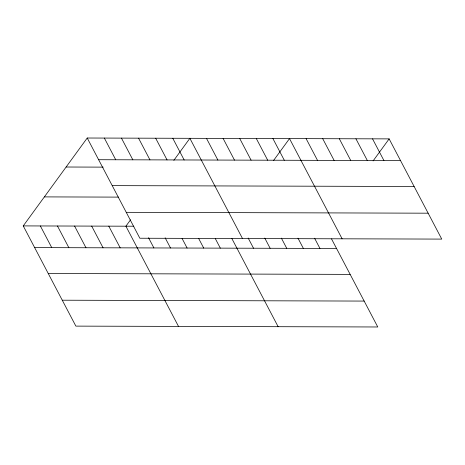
<?xml version="1.0" encoding="UTF-8"?>
<svg xmlns="http://www.w3.org/2000/svg" width="465" height="465" viewBox="0 0 465 465"><rect width="100%" height="100%" fill="white"/><g stroke="black" fill="none" stroke-linecap="round" stroke-linejoin="round"><path stroke-width="0.7" d="M331.522 238.894L377.772 326.982L75.865 326.116L23.25 225.903L87.228 138.018L389.135 138.884L441.75 239.097L139.843 238.231L87.228 138.018M130.543 219.817L125.899 226.193L178.514 326.413M173.834 160.355L189.877 138.314L242.492 238.528M273.461 160.64L289.509 138.599L342.124 238.812M373.087 160.925L389.135 138.884M98.627 159.716L400.528 160.588M66.117 167.016L103.184 167.127M112.228 185.628L414.135 186.494M44.361 196.898L118.499 197.114M126.242 212.325L428.149 213.191M23.25 225.903L133.839 226.217M34.643 247.601L336.55 248.467M48.244 273.513L350.151 274.379M62.264 300.204L364.165 301.076M372.529 138.837L383.921 160.535M355.928 138.791L367.321 160.489M339.322 138.744L350.715 160.442M322.716 138.692L334.108 160.396M306.11 138.646L317.508 160.349M272.903 138.553L284.295 160.251M314.584 238.208L319.943 248.42M256.296 138.5L267.689 160.204M297.978 238.161L303.337 248.374M239.696 138.454L251.088 160.158M281.372 238.115L286.736 248.327M223.09 138.407L234.482 160.111M264.765 238.068L270.13 248.275M206.483 138.361L217.876 160.059M248.165 238.016L253.524 248.229M231.895 238.609L278.14 326.697M172.771 138.262L184.163 159.966M215.289 238.562L220.317 248.136M155.665 138.215L167.057 159.914M198.683 238.51L203.711 248.089M138.553 138.163L149.945 159.867M182.077 238.464L187.104 248.037M121.446 138.117L132.839 159.815M165.139 237.778L170.498 247.99M104.34 138.064L115.733 159.768M148.533 237.731L153.898 247.944M108.793 226.147L120.185 247.845M91.681 226.095L103.073 247.799M74.574 226.048L85.967 247.746M57.468 225.996L68.861 247.7M40.356 225.949L51.749 247.647"/></g></svg>
